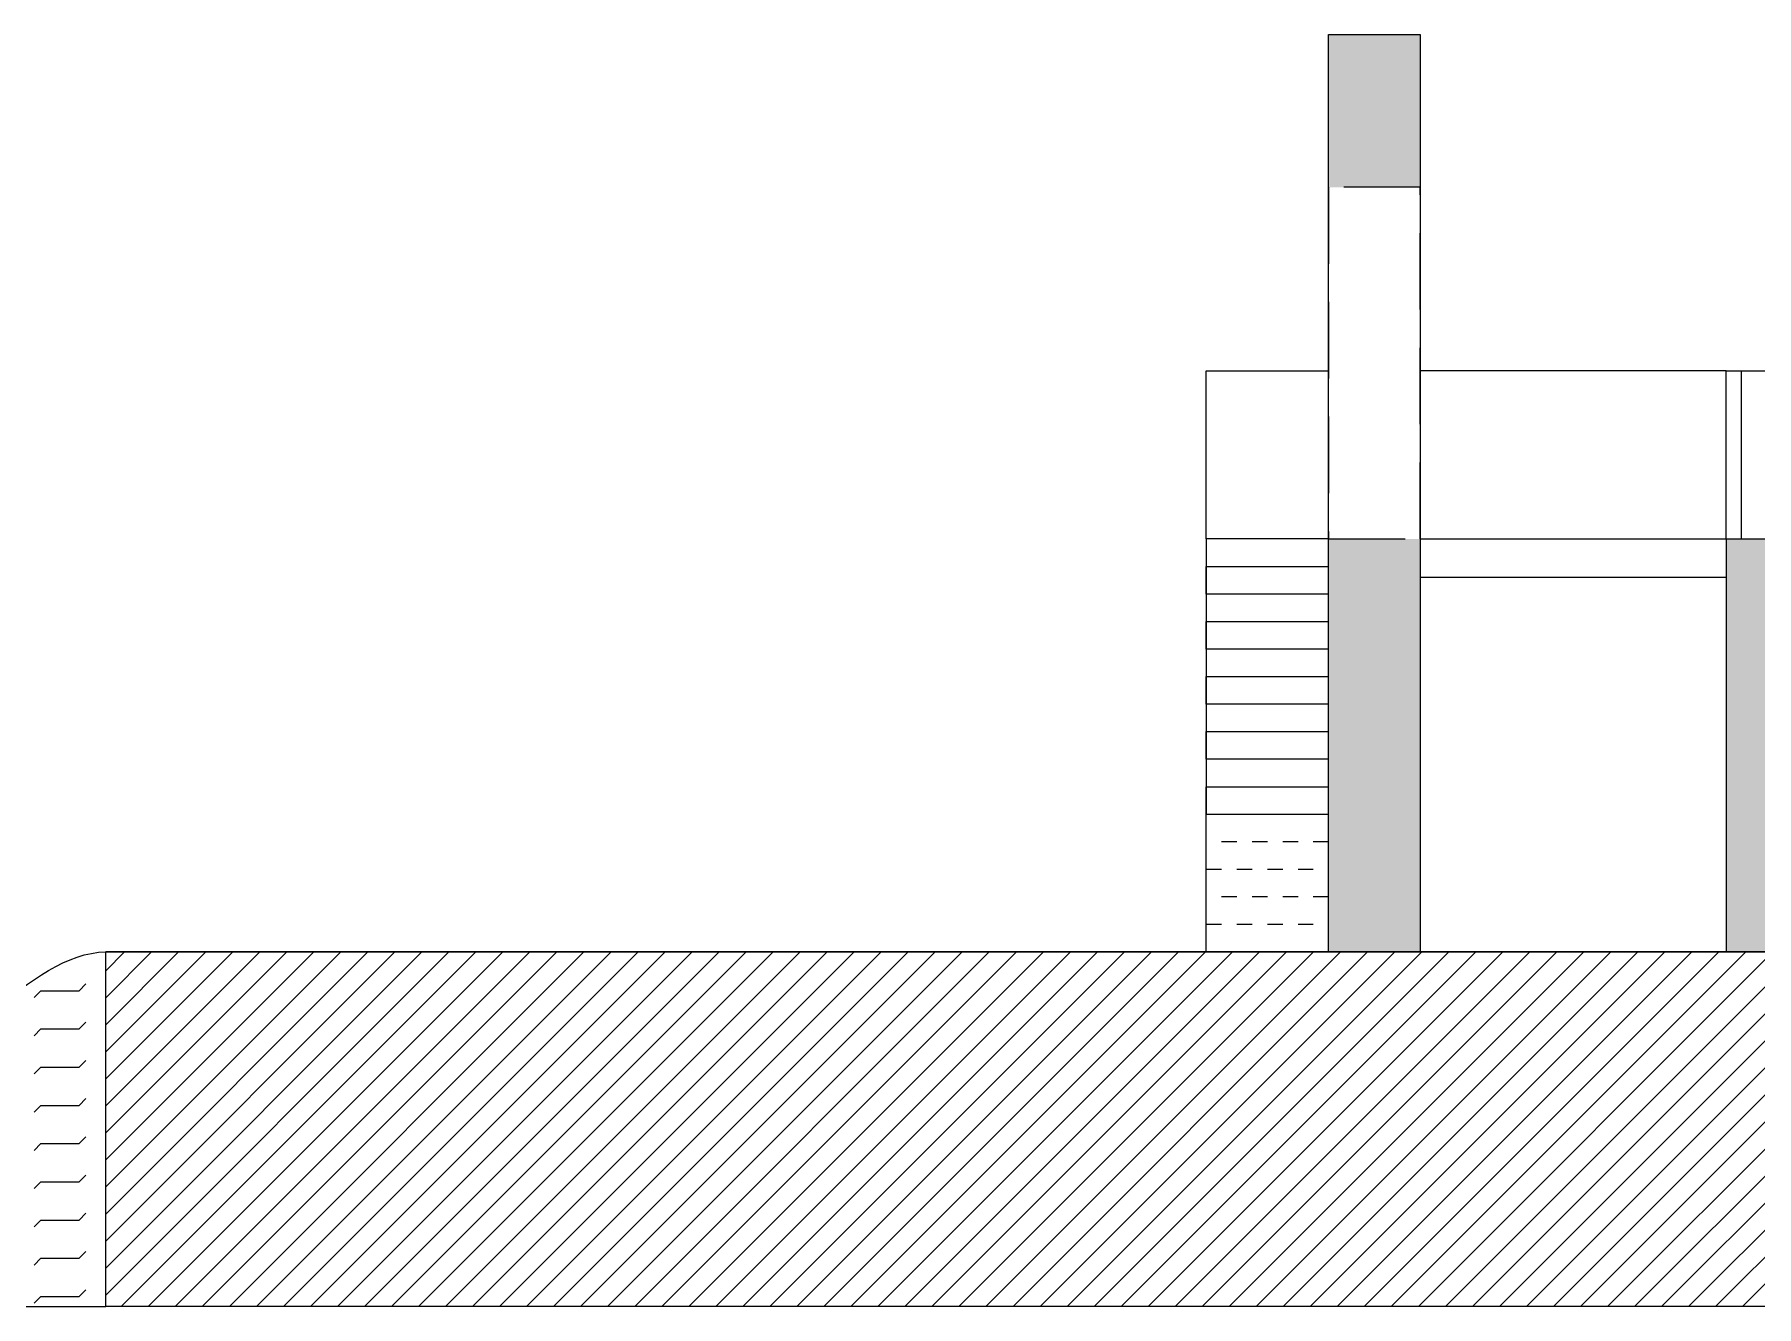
# Model space of a CAD drawing. Header units: inches. Extents: x 74 to 259, y -3 to 170.
# Drawn here: x 171.66 to 182.93, y 19 to 27.32 of the extents above; entities that cross this region are included whole.
import ezdxf

# ---------------------------------------------------------------- set-up
doc = ezdxf.new("R2010")
doc.units = ezdxf.units.IN
doc.header["$MEASUREMENT"] = 0
doc.linetypes.add('DASHEDX2', pattern=[1.5, 1, -0.5])

msp = doc.modelspace()

# ---------------------------------------------------------------- hatches: boundary and pattern name
at = {"ltscale": 0.5}
h = msp.add_hatch(color=256, dxfattribs=at)
h.dxf.hatch_style = 1
h.paths.add_polyline_path([(180.731, 24.018), (180.131, 24.018), (180.131, 22.218), (180.131, 21.318), (180.731, 21.318)])
h.paths.add_polyline_path([(180.731, 27.318), (180.131, 27.318), (180.131, 26.318), (180.731, 26.318)])
h = msp.add_hatch(color=256, dxfattribs=at)
h.dxf.hatch_style = 1
h.paths.add_polyline_path([(183.031, 23.718), (189.831, 23.718), (189.831, 24.018), (182.731, 24.018), (182.731, 23.718), (182.731, 21.318), (183.031, 21.318)])
h = msp.add_hatch(dxfattribs=at)
h.set_pattern_fill('FLEX', color=256)
h.set_pattern_definition([(0, (72.2071, 22.5634), (0, 0.25), [0.25, -0.25]), (45, (72.4571, 22.56341), (1e-17, 0.25), [0.0625, -0.2285534, 0.0625, -0.3535534])])
edge = h.paths.add_edge_path()
edge.add_spline(control_points=[(172.149, 21.318), (172.143, 21.318), (171.642, 21.318), (170.51, 19.704), (169.801, 22.147), (168.343, 18.998), (166.678, 23.163), (165.377, 19.389), (163.881, 23.877), (162.727, 19.997), (161.846, 22.744), (160.883, 21.92), (160.498, 21.24)], knot_values=[0, 0, 0, 0, 0.020053, 1.641343, 3.544149, 5.88643, 8.187154, 9.996444, 12.639044, 14.895789, 16.99615, 18.629635, 18.629635, 18.629635, 18.629635], degree=3, periodic=0)
edge.add_line((160.498, 21.24), (160.498, 18.998))
edge.add_line((160.498, 18.998), (172.131, 18.998))
edge.add_line((172.131, 18.998), (172.131, 21.317))
h = msp.add_hatch(dxfattribs=at)
h.set_pattern_fill('ANSI31', color=256)
h.set_pattern_definition([(45, (72.2071, 22.56341), (-0.08838835, 0.08838835), [])])
h.paths.add_polyline_path([(195.526, 21.318), (172.131, 21.318), (172.131, 18.998), (195.526, 18.998)])

# ---------------------------------------------------------------- linework, layer by layer
for p, q in [((180.131, 21.318), (180.131, 27.318)), ((180.131, 27.318), (180.731, 27.318)), ((180.731, 27.318), (180.731, 21.318)), ((179.331, 24.018), (179.331, 25.118)), ((179.331, 25.118), (180.131, 25.118)), ((182.731, 25.118), (180.731, 25.118)), ((182.731, 24.018), (182.731, 25.118)), ((182.731, 25.118), (182.831, 25.118)), ((182.831, 25.118), (182.831, 24.018)), ((182.831, 25.118), (189.831, 25.118)), ((180.131, 24.018), (179.331, 24.018)), ((179.331, 24.018), (179.331, 22.218)), ((180.131, 22.218), (180.131, 24.018)), ((180.731, 24.018), (180.731, 24.018)), ((180.731, 24.018), (182.731, 24.018)), ((180.731, 24.018), (180.731, 23.768)), ((182.731, 24.018), (182.731, 21.318)), ((182.731, 24.018), (189.831, 24.018)), ((182.731, 24.018), (182.731, 23.718)), ((179.331, 23.658), (179.331, 23.838)), ((179.331, 23.838), (180.131, 23.838)), ((180.731, 23.768), (182.731, 23.768)), ((180.131, 23.658), (179.331, 23.658)), ((180.131, 23.478), (180.131, 23.658)), ((179.331, 23.298), (179.331, 23.478)), ((179.331, 23.478), (180.131, 23.478)), ((180.131, 23.298), (179.331, 23.298)), ((180.131, 23.118), (180.131, 23.298)), ((179.331, 22.938), (179.331, 23.118)), ((179.331, 23.118), (180.131, 23.118)), ((180.131, 22.938), (179.331, 22.938)), ((180.131, 22.758), (180.131, 22.938)), ((179.331, 22.578), (179.331, 22.758)), ((179.331, 22.758), (180.131, 22.758)), ((180.131, 22.578), (179.331, 22.578)), ((180.131, 22.398), (180.131, 22.578)), ((179.331, 22.218), (179.331, 22.398)), ((179.331, 22.398), (180.131, 22.398)), ((179.331, 21.318), (179.331, 22.218)), ((179.331, 22.218), (180.131, 22.218)), ((172.131, 21.318), (180.131, 21.318)), ((180.131, 21.318), (179.331, 21.318)), ((160.498, 18.998), (172.131, 18.998))]:
    msp.add_line(p, q, dxfattribs=at)
at = {"linetype": 'DASHEDX2', "ltscale": 0.5}
for p, q in [((180.731, 26.318), (180.131, 26.318)), ((180.131, 26.318), (180.131, 24.018)), ((180.731, 24.018), (180.731, 26.318)), ((180.131, 24.018), (180.731, 24.018)), ((179.331, 21.318), (180.131, 21.318))]:
    msp.add_line(p, q, dxfattribs=at)
at = {"linetype": 'DASHEDX2', "ltscale": 0.1}
for p, q in [((180.131, 22.038), (179.331, 22.038)), ((179.331, 21.858), (180.131, 21.858)), ((180.131, 21.678), (179.331, 21.678)), ((179.331, 21.498), (180.131, 21.498))]:
    msp.add_line(p, q, dxfattribs=at)
msp.add_line((195.526, 21.318), (172.131, 21.318))
at = {"ltscale": 12}
msp.add_lwpolyline([(172.131, 21.318), (195.526, 21.318), (195.526, 18.998), (172.131, 18.998)], close=True, dxfattribs=at)
at = {"ltscale": 0.5}
msp.add_open_spline([(160.498, 21.24), (160.883, 21.92), (161.846, 22.744), (162.727, 19.997), (163.881, 23.877), (165.377, 19.389), (166.678, 23.163), (168.343, 18.998), (169.801, 22.147), (170.51, 19.704), (171.642, 21.318), (172.143, 21.318), (172.149, 21.318)], degree=3, knots=[0, 0, 0, 0, 1.633485, 3.733846, 5.990591, 8.633191, 10.442481, 12.743206, 15.085486, 16.988292, 18.609582, 18.629635, 18.629635, 18.629635, 18.629635], dxfattribs=at)

doc.saveas('drawing.dxf')
